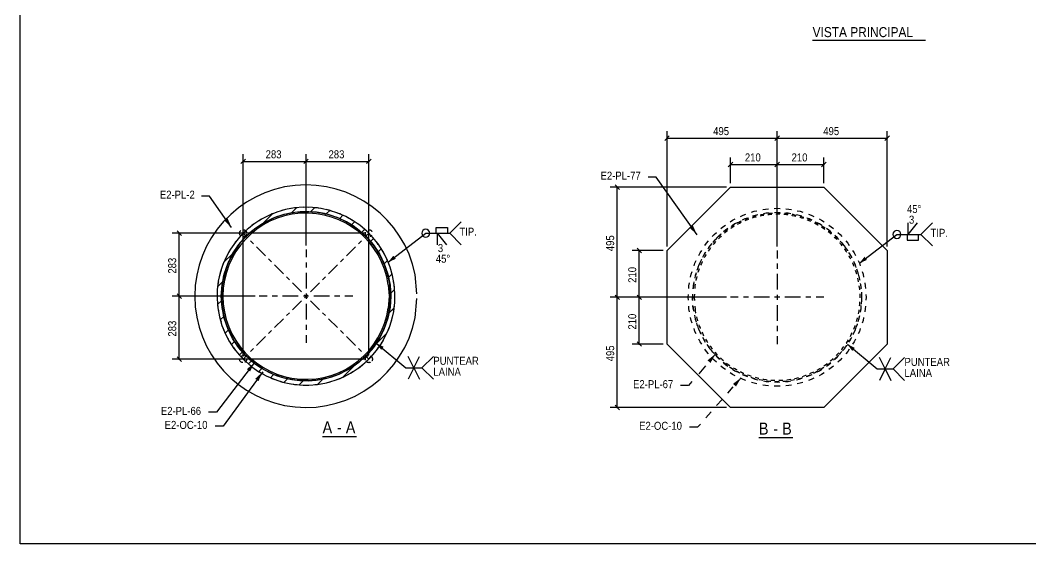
# Model space of a CAD drawing. Header units: millimetres. Extents: x 67 to 383, y 106 to 148.
# Drawn here: x 150.23 to 190.84, y 106.12 to 127.14 of the extents above; entities that cross this region are included whole.
import ezdxf

# ---------------------------------------------------------------- set-up
doc = ezdxf.new("R2010")
doc.units = ezdxf.units.MM
doc.linetypes.add('XKITLINE00', pattern=[0])
doc.styles.add('ARIAL', font='ARIAL.TTF')

msp = doc.modelspace()

# ---------------------------------------------------------------- linework, layer by layer
at = {"color": 5, "linetype": 'XKITLINE00'}
for p, q in [((150.227, 106.116), (150.227, 147.943)), ((182.074, 126.345), (186.605, 126.345)), ((216.994, 106.116), (150.227, 106.116))]:
    msp.add_line(p, q, dxfattribs=at)
at = {"linetype": 'XKITLINE00'}
for p, q in [((176.223, 118.053), (176.223, 122.691)), ((180.647, 118.053), (180.647, 122.691)), ((180.647, 118.053), (180.647, 122.691)), ((185.072, 118.053), (185.072, 122.691)), ((176.314, 122.497), (176.132, 122.315)), ((176.223, 122.406), (180.647, 122.406)), ((180.739, 122.497), (180.556, 122.315)), ((180.739, 122.497), (180.556, 122.315)), ((180.647, 122.406), (185.072, 122.406)), ((185.163, 122.497), (184.981, 122.315)), ((159.276, 121.566), (159.094, 121.384)), ((159.185, 113.693), (159.185, 121.76)), ((159.185, 121.475), (161.713, 121.475)), ((161.804, 121.566), (161.622, 121.384)), ((161.804, 121.566), (161.622, 121.384)), ((161.713, 118.098), (161.713, 121.76)), ((161.713, 118.098), (161.713, 121.76)), ((161.713, 121.475), (164.241, 121.475)), ((164.332, 121.566), (164.15, 121.384)), ((164.241, 113.693), (164.241, 121.76)), ((178.861, 121.44), (178.679, 121.258)), ((178.77, 120.6), (178.77, 121.634)), ((180.739, 121.44), (180.556, 121.258)), ((180.739, 121.44), (180.556, 121.258)), ((180.647, 118.053), (180.647, 121.634)), ((180.647, 118.053), (180.647, 121.634)), ((182.615, 121.44), (182.433, 121.258)), ((182.524, 120.6), (182.524, 121.634)), ((178.77, 121.349), (180.647, 121.349)), ((180.647, 121.349), (182.524, 121.349)), ((175.782, 120.845), (175.461, 120.845)), ((177.428, 118.526), (175.782, 120.845)), ((178.61, 120.439), (173.937, 120.439)), ((174.132, 120.53), (174.314, 120.348)), ((174.223, 116.015), (174.223, 120.439)), ((157.834, 120.081), (157.512, 120.081)), ((158.724, 118.819), (157.834, 120.081)), ((160.788, 119.514), (160.677, 119.476)), ((160.903, 119.536), (160.788, 119.514)), ((161.247, 119.605), (161.132, 119.582)), ((161.16, 119.414), (161.269, 119.436)), ((161.363, 119.612), (161.247, 119.605)), ((161.269, 119.436), (161.38, 119.443)), ((161.713, 119.635), (161.597, 119.628)), ((161.602, 119.458), (161.713, 119.465)), ((161.83, 119.628), (161.713, 119.635)), ((161.713, 119.465), (161.824, 119.458)), ((162.046, 119.443), (162.158, 119.436)), ((162.18, 119.605), (162.063, 119.612)), ((162.158, 119.436), (162.267, 119.414)), ((162.294, 119.582), (162.18, 119.605)), ((162.638, 119.514), (162.524, 119.536)), ((162.749, 119.476), (162.638, 119.514)), ((179.611, 119.431), (179.722, 119.469)), ((179.722, 119.469), (179.837, 119.491)), ((180.066, 119.537), (180.181, 119.56)), ((180.181, 119.56), (180.297, 119.567)), ((180.531, 119.583), (180.647, 119.59)), ((180.647, 119.42), (180.536, 119.413)), ((180.617, 119.406), (180.64, 119.406)), ((180.64, 119.406), (180.72, 119.405)), ((180.647, 119.59), (180.764, 119.583)), ((180.759, 119.413), (180.647, 119.42)), ((180.997, 119.567), (181.114, 119.56)), ((181.114, 119.56), (181.229, 119.537)), ((181.458, 119.491), (181.573, 119.469)), ((181.573, 119.469), (181.684, 119.431)), ((159.926, 119.156), (159.828, 119.091)), ((159.918, 118.947), (160.011, 119.009)), ((160.03, 119.208), (159.926, 119.156)), ((160.011, 119.009), (160.111, 119.058)), ((160.345, 119.363), (160.24, 119.312)), ((160.31, 119.157), (160.41, 119.206)), ((160.456, 119.401), (160.345, 119.363)), ((160.41, 119.206), (160.516, 119.242)), ((160.726, 119.313), (160.832, 119.349)), ((160.832, 119.349), (160.941, 119.371)), ((162.485, 119.371), (162.594, 119.349)), ((162.594, 119.349), (162.7, 119.313)), ((162.911, 119.242), (163.016, 119.206)), ((163.081, 119.363), (162.971, 119.401)), ((163.016, 119.206), (163.116, 119.157)), ((163.186, 119.312), (163.081, 119.363)), ((163.316, 119.058), (163.416, 119.009)), ((163.501, 119.156), (163.396, 119.208)), ((163.416, 119.009), (163.508, 118.947)), ((163.598, 119.091), (163.501, 119.156)), ((178.763, 119.046), (178.86, 119.111)), ((178.86, 119.111), (178.965, 119.163)), ((179.045, 119.013), (178.945, 118.964)), ((179.072, 119.018), (179.109, 119.037)), ((179.109, 119.037), (179.18, 119.072)), ((179.201, 119.02), (179.135, 118.986)), ((179.174, 119.267), (179.279, 119.318)), ((179.18, 119.072), (179.216, 119.089)), ((179.344, 119.161), (179.245, 119.112)), ((179.279, 119.318), (179.39, 119.356)), ((179.45, 119.197), (179.344, 119.161)), ((179.419, 119.115), (179.348, 119.086)), ((179.363, 119.153), (179.399, 119.168)), ((179.399, 119.168), (179.473, 119.196)), ((179.492, 119.143), (179.419, 119.115)), ((179.473, 119.196), (179.514, 119.211)), ((179.498, 119.145), (179.492, 119.143)), ((179.715, 119.216), (179.65, 119.197)), ((179.766, 119.304), (179.661, 119.268)), ((179.666, 119.261), (179.699, 119.271)), ((179.699, 119.271), (179.776, 119.292)), ((179.79, 119.237), (179.715, 119.216)), ((179.875, 119.326), (179.766, 119.304)), ((179.776, 119.292), (179.821, 119.304)), ((179.804, 119.241), (179.79, 119.237)), ((180.019, 119.29), (179.961, 119.278)), ((179.978, 119.339), (180.008, 119.345)), ((180.008, 119.345), (180.087, 119.36)), ((180.096, 119.304), (180.019, 119.29)), ((180.087, 119.36), (180.137, 119.367)), ((180.203, 119.391), (180.094, 119.369)), ((180.119, 119.307), (180.096, 119.304)), ((180.314, 119.398), (180.203, 119.391)), ((180.328, 119.334), (180.279, 119.329)), ((180.296, 119.388), (180.323, 119.391)), ((180.323, 119.391), (180.402, 119.397)), ((180.406, 119.341), (180.328, 119.334)), ((180.402, 119.397), (180.457, 119.401)), ((180.439, 119.343), (180.406, 119.341)), ((180.641, 119.349), (180.6, 119.349)), ((180.719, 119.349), (180.641, 119.349)), ((180.76, 119.347), (180.719, 119.349)), ((180.72, 119.405), (180.778, 119.404)), ((180.953, 119.335), (180.921, 119.338)), ((180.939, 119.394), (180.958, 119.392)), ((181.031, 119.327), (180.953, 119.335)), ((180.958, 119.392), (181.037, 119.384)), ((181.092, 119.391), (180.981, 119.398)), ((181.081, 119.321), (181.031, 119.327)), ((181.037, 119.384), (181.099, 119.376)), ((181.201, 119.369), (181.092, 119.391)), ((181.262, 119.292), (181.24, 119.296)), ((181.258, 119.351), (181.273, 119.348)), ((181.339, 119.277), (181.262, 119.292)), ((181.273, 119.348), (181.351, 119.333)), ((181.398, 119.264), (181.339, 119.277)), ((181.351, 119.333), (181.415, 119.318)), ((181.529, 119.304), (181.42, 119.326)), ((181.634, 119.268), (181.529, 119.304)), ((181.567, 119.22), (181.553, 119.224)), ((181.641, 119.198), (181.567, 119.22)), ((181.571, 119.278), (181.582, 119.275)), ((181.582, 119.275), (181.658, 119.252)), ((181.707, 119.177), (181.641, 119.198)), ((181.658, 119.252), (181.725, 119.231)), ((181.951, 119.161), (181.845, 119.197)), ((181.863, 119.12), (181.858, 119.122)), ((181.935, 119.091), (181.863, 119.12)), ((181.876, 119.176), (181.883, 119.173)), ((181.883, 119.173), (181.957, 119.143)), ((181.905, 119.356), (182.016, 119.318)), ((182.007, 119.06), (181.935, 119.091)), ((182.05, 119.112), (181.951, 119.161)), ((181.957, 119.143), (182.024, 119.114)), ((182.016, 119.318), (182.121, 119.267)), ((182.17, 119.045), (182.174, 119.043)), ((182.174, 119.043), (182.244, 119.007)), ((182.244, 119.007), (182.312, 118.97)), ((182.35, 118.964), (182.25, 119.013)), ((182.33, 119.163), (182.435, 119.111)), ((182.435, 119.111), (182.532, 119.046)), ((156.53, 118.679), (156.712, 118.497)), ((159.043, 118.588), (159.044, 118.602)), ((159.043, 118.588), (159.044, 118.602)), ((159.044, 118.602), (159.046, 118.616)), ((159.044, 118.602), (159.046, 118.616)), ((159.046, 118.616), (159.049, 118.629)), ((159.046, 118.616), (159.049, 118.629)), ((159.049, 118.629), (159.054, 118.643)), ((159.049, 118.629), (159.054, 118.643)), ((159.054, 118.643), (159.06, 118.655)), ((159.054, 118.643), (159.06, 118.655)), ((159.06, 118.655), (159.067, 118.667)), ((159.06, 118.655), (159.062, 118.659)), ((159.067, 118.667), (159.075, 118.678)), ((159.075, 118.678), (159.085, 118.689)), ((159.085, 118.689), (159.094, 118.697)), ((159.085, 118.689), (159.085, 118.689)), ((159.273, 118.665), (159.185, 118.588)), ((159.197, 118.73), (159.199, 118.729)), ((159.199, 118.729), (159.213, 118.727)), ((159.213, 118.727), (159.226, 118.724)), ((159.226, 118.724), (159.239, 118.719)), ((159.239, 118.719), (159.252, 118.713)), ((159.244, 118.717), (159.252, 118.713)), ((159.252, 118.713), (159.264, 118.706)), ((159.252, 118.713), (159.264, 118.706)), ((159.264, 118.706), (159.275, 118.698)), ((159.264, 118.706), (159.275, 118.698)), ((159.275, 118.698), (159.285, 118.689)), ((159.275, 118.698), (159.285, 118.689)), ((159.285, 118.689), (159.285, 118.689)), ((159.285, 118.689), (159.295, 118.678)), ((159.295, 118.678), (159.303, 118.667)), ((159.303, 118.667), (159.31, 118.655)), ((159.31, 118.655), (159.316, 118.643)), ((159.316, 118.643), (159.321, 118.629)), ((159.321, 118.629), (159.324, 118.616)), ((159.324, 118.616), (159.326, 118.602)), ((159.326, 118.602), (159.327, 118.589)), ((159.537, 118.897), (159.449, 118.819)), ((159.634, 118.962), (159.537, 118.897)), ((159.557, 118.688), (159.64, 118.761)), ((159.64, 118.761), (159.733, 118.823)), ((163.693, 118.823), (163.786, 118.761)), ((163.786, 118.761), (163.87, 118.688)), ((163.89, 118.897), (163.792, 118.962)), ((163.978, 118.819), (163.89, 118.897)), ((164.099, 118.588), (164.1, 118.602)), ((164.1, 118.602), (164.102, 118.616)), ((164.102, 118.616), (164.105, 118.629)), ((164.105, 118.629), (164.108, 118.636)), ((164.241, 118.588), (164.153, 118.665)), ((164.228, 118.73), (164.241, 118.73)), ((164.241, 118.73), (164.255, 118.729)), ((164.255, 118.729), (164.269, 118.727)), ((164.269, 118.727), (164.282, 118.724)), ((164.282, 118.724), (164.296, 118.719)), ((164.296, 118.719), (164.308, 118.713)), ((164.308, 118.713), (164.32, 118.706)), ((164.32, 118.706), (164.331, 118.698)), ((164.331, 118.698), (164.342, 118.689)), ((164.342, 118.689), (164.351, 118.678)), ((164.351, 118.678), (164.359, 118.667)), ((164.359, 118.667), (164.364, 118.66)), ((178.119, 118.543), (178.207, 118.62)), ((178.383, 118.774), (178.471, 118.852)), ((178.471, 118.852), (178.568, 118.917)), ((178.575, 118.716), (178.491, 118.643)), ((178.546, 118.604), (178.526, 118.587)), ((178.534, 118.667), (178.572, 118.697)), ((178.607, 118.652), (178.546, 118.604)), ((178.572, 118.697), (178.636, 118.745)), ((178.667, 118.778), (178.575, 118.716)), ((178.652, 118.686), (178.607, 118.652)), ((178.636, 118.745), (178.662, 118.764)), ((178.797, 118.789), (178.783, 118.779)), ((178.794, 118.855), (178.833, 118.88)), ((178.863, 118.832), (178.797, 118.789)), ((178.833, 118.88), (178.9, 118.921)), ((178.945, 118.964), (178.852, 118.902)), ((178.919, 118.866), (178.863, 118.832)), ((178.9, 118.921), (178.931, 118.94)), ((179.065, 118.95), (179.058, 118.946)), ((179.135, 118.986), (179.065, 118.95)), ((182.217, 118.957), (182.152, 118.991)), ((182.286, 118.919), (182.217, 118.957)), ((182.294, 118.915), (182.286, 118.919)), ((182.443, 118.902), (182.35, 118.964)), ((182.486, 118.797), (182.432, 118.832)), ((182.45, 118.887), (182.45, 118.887)), ((182.45, 118.887), (182.517, 118.844)), ((182.551, 118.753), (182.486, 118.797)), ((182.517, 118.844), (182.583, 118.8)), ((182.566, 118.742), (182.551, 118.753)), ((182.583, 118.8), (182.584, 118.799)), ((182.72, 118.716), (182.628, 118.778)), ((182.738, 118.612), (182.695, 118.647)), ((182.714, 118.704), (182.774, 118.657)), ((182.804, 118.643), (182.72, 118.716)), ((182.727, 118.917), (182.824, 118.852)), ((182.799, 118.563), (182.738, 118.612)), ((182.774, 118.657), (182.835, 118.606)), ((182.824, 118.852), (182.912, 118.774)), ((182.835, 118.606), (182.839, 118.603)), ((183.088, 118.62), (183.176, 118.543)), ((164.08, 118.588), (156.335, 118.588)), ((156.621, 116.06), (156.621, 118.588)), ((158.877, 118.237), (158.812, 118.139)), ((158.954, 118.325), (158.877, 118.237)), ((159.012, 118.133), (159.085, 118.217)), ((159.044, 118.574), (159.043, 118.588)), ((159.044, 118.574), (159.043, 118.588)), ((159.046, 118.561), (159.044, 118.574)), ((159.046, 118.561), (159.044, 118.574)), ((159.049, 118.547), (159.046, 118.561)), ((159.048, 118.551), (159.046, 118.561)), ((159.054, 118.534), (159.049, 118.547)), ((159.06, 118.521), (159.054, 118.534)), ((159.067, 118.509), (159.06, 118.521)), ((159.069, 118.507), (159.067, 118.509)), ((159.185, 118.588), (159.108, 118.5)), ((159.171, 118.447), (159.161, 118.449)), ((159.185, 118.446), (159.171, 118.447)), ((159.185, 118.588), (159.366, 118.408)), ((159.199, 118.447), (159.185, 118.446)), ((159.213, 118.449), (159.199, 118.447)), ((159.213, 118.449), (159.21, 118.449)), ((159.226, 118.452), (159.213, 118.449)), ((159.226, 118.452), (159.213, 118.449)), ((159.239, 118.457), (159.226, 118.452)), ((159.239, 118.457), (159.226, 118.452)), ((159.232, 118.384), (159.306, 118.468)), ((159.252, 118.463), (159.239, 118.457)), ((159.252, 118.463), (159.239, 118.457)), ((159.264, 118.47), (159.252, 118.463)), ((159.264, 118.47), (159.252, 118.463)), ((159.275, 118.479), (159.264, 118.47)), ((159.275, 118.479), (159.264, 118.47)), ((159.285, 118.488), (159.275, 118.479)), ((159.285, 118.488), (159.275, 118.479)), ((159.295, 118.498), (159.285, 118.488)), ((159.303, 118.509), (159.295, 118.498)), ((159.31, 118.521), (159.303, 118.509)), ((159.306, 118.468), (159.389, 118.541)), ((159.316, 118.534), (159.31, 118.521)), ((159.321, 118.547), (159.316, 118.534)), ((159.322, 118.552), (159.321, 118.547)), ((159.486, 118.287), (159.606, 118.167)), ((163.94, 118.287), (163.82, 118.167)), ((164.037, 118.541), (164.121, 118.468)), ((164.241, 118.588), (164.061, 118.408)), ((164.1, 118.574), (164.099, 118.588)), ((164.102, 118.561), (164.1, 118.574)), ((164.105, 118.547), (164.102, 118.561)), ((164.11, 118.534), (164.105, 118.547)), ((164.116, 118.521), (164.11, 118.534)), ((164.123, 118.509), (164.116, 118.521)), ((164.121, 118.468), (164.194, 118.384)), ((164.132, 118.498), (164.123, 118.509)), ((164.141, 118.488), (164.132, 118.498)), ((164.141, 118.488), (164.141, 118.488)), ((164.318, 118.5), (164.241, 118.588)), ((164.296, 118.457), (164.29, 118.455)), ((164.308, 118.463), (164.296, 118.457)), ((164.32, 118.47), (164.308, 118.463)), ((164.331, 118.479), (164.32, 118.47)), ((164.342, 118.488), (164.331, 118.479)), ((164.341, 118.217), (164.414, 118.133)), ((164.351, 118.498), (164.342, 118.488)), ((164.342, 118.488), (164.342, 118.488)), ((164.358, 118.507), (164.351, 118.498)), ((164.55, 118.237), (164.472, 118.325)), ((164.615, 118.139), (164.55, 118.237)), ((177.746, 118.094), (177.811, 118.192)), ((177.811, 118.192), (177.888, 118.28)), ((178.042, 118.455), (178.119, 118.543)), ((178.071, 118.22), (178.109, 118.263)), ((178.151, 118.226), (178.1, 118.166)), ((178.109, 118.263), (178.162, 118.322)), ((178.177, 118.254), (178.151, 118.226)), ((178.162, 118.322), (178.179, 118.34)), ((178.24, 118.423), (178.166, 118.339)), ((178.324, 118.496), (178.24, 118.423)), ((178.313, 118.396), (178.288, 118.37)), ((178.292, 118.454), (178.33, 118.491)), ((178.369, 118.45), (178.313, 118.396)), ((178.33, 118.491), (178.389, 118.545)), ((178.404, 118.482), (178.369, 118.45)), ((178.389, 118.545), (178.41, 118.563)), ((182.819, 118.545), (182.799, 118.563)), ((182.972, 118.405), (182.939, 118.437)), ((182.96, 118.496), (183.012, 118.446)), ((183.055, 118.423), (182.971, 118.496)), ((183.028, 118.35), (182.972, 118.405)), ((183.012, 118.446), (183.068, 118.39)), ((183.053, 118.324), (183.028, 118.35)), ((183.129, 118.339), (183.055, 118.423)), ((183.068, 118.39), (183.075, 118.383)), ((183.186, 118.177), (183.162, 118.205)), ((183.176, 118.543), (183.253, 118.455)), ((183.184, 118.266), (183.229, 118.214)), ((183.229, 118.214), (183.28, 118.153)), ((183.407, 118.28), (183.484, 118.192)), ((183.484, 118.192), (183.549, 118.094)), ((158.617, 117.848), (158.565, 117.743)), ((158.682, 117.945), (158.617, 117.848)), ((158.764, 117.763), (158.826, 117.855)), ((158.95, 118.04), (159.012, 118.133)), ((159.727, 118.047), (160.088, 117.685)), ((161.713, 117.937), (161.713, 117.624)), ((163.7, 118.047), (163.338, 117.685)), ((164.414, 118.133), (164.476, 118.04)), ((164.6, 117.855), (164.662, 117.763)), ((164.809, 117.848), (164.744, 117.945)), ((164.861, 117.743), (164.809, 117.848)), ((176.062, 117.892), (174.824, 117.892)), ((175.018, 117.983), (175.2, 117.801)), ((175.109, 116.015), (175.109, 117.892)), ((177.5, 117.698), (177.551, 117.803)), ((177.551, 117.803), (177.616, 117.9)), ((177.761, 117.81), (177.699, 117.718)), ((177.734, 117.75), (177.775, 117.818)), ((177.775, 117.818), (177.785, 117.832)), ((177.874, 117.966), (177.909, 118.016)), ((177.91, 117.918), (177.88, 117.874)), ((177.946, 118.088), (177.884, 117.995)), ((177.909, 118.016), (177.957, 118.079)), ((177.955, 117.982), (177.91, 117.918)), ((178.02, 118.172), (177.946, 118.088)), ((177.973, 118.005), (177.955, 117.982)), ((177.957, 118.079), (177.97, 118.096)), ((178.1, 118.166), (178.072, 118.132)), ((180.647, 117.892), (180.647, 117.579)), ((183.236, 118.117), (183.186, 118.177)), ((183.264, 118.081), (183.236, 118.117)), ((183.349, 118.088), (183.275, 118.172)), ((183.28, 118.153), (183.288, 118.143)), ((183.411, 117.995), (183.349, 118.088)), ((183.377, 117.93), (183.361, 117.953)), ((183.421, 117.865), (183.377, 117.93)), ((183.386, 118.015), (183.424, 117.962)), ((183.451, 117.82), (183.421, 117.865)), ((183.424, 117.962), (183.469, 117.897)), ((183.469, 117.897), (183.478, 117.883)), ((183.596, 117.718), (183.534, 117.81)), ((183.679, 117.9), (183.744, 117.803)), ((183.744, 117.803), (183.795, 117.698)), ((158.41, 117.428), (158.373, 117.318)), ((158.462, 117.533), (158.41, 117.428)), ((158.567, 117.363), (158.617, 117.463)), ((158.715, 117.663), (158.764, 117.763)), ((160.208, 117.565), (160.329, 117.445)), ((161.713, 117.416), (161.713, 117.207)), ((163.218, 117.565), (163.098, 117.445)), ((164.662, 117.763), (164.711, 117.663)), ((164.81, 117.463), (164.859, 117.363)), ((165.016, 117.428), (164.965, 117.533)), ((165.054, 117.318), (165.016, 117.428)), ((177.307, 117.273), (177.344, 117.383)), ((177.344, 117.383), (177.396, 117.488)), ((177.551, 117.418), (177.502, 117.318)), ((177.556, 117.408), (177.584, 117.47)), ((177.584, 117.47), (177.619, 117.541)), ((177.636, 117.446), (177.603, 117.375)), ((177.619, 117.541), (177.625, 117.553)), ((177.64, 117.455), (177.636, 117.446)), ((177.699, 117.718), (177.649, 117.618)), ((177.702, 117.695), (177.734, 117.75)), ((177.744, 117.654), (177.713, 117.599)), ((177.783, 117.721), (177.744, 117.654)), ((177.793, 117.738), (177.783, 117.721)), ((183.545, 117.666), (183.535, 117.682)), ((183.582, 117.597), (183.545, 117.666)), ((183.563, 117.747), (183.594, 117.694)), ((183.612, 117.541), (183.582, 117.597)), ((183.594, 117.694), (183.632, 117.624)), ((183.645, 117.618), (183.596, 117.718)), ((183.632, 117.624), (183.642, 117.606)), ((183.686, 117.387), (183.682, 117.396)), ((183.718, 117.316), (183.686, 117.387)), ((183.714, 117.463), (183.738, 117.411)), ((183.738, 117.411), (183.77, 117.338)), ((183.793, 117.318), (183.744, 117.418)), ((183.899, 117.488), (183.951, 117.383)), ((183.951, 117.383), (183.988, 117.273)), ((158.26, 116.986), (158.237, 116.871)), ((158.297, 117.096), (158.26, 116.986)), ((158.424, 116.941), (158.46, 117.047)), ((158.532, 117.258), (158.567, 117.363)), ((160.449, 117.324), (160.81, 116.963)), ((161.713, 116.999), (161.713, 116.373)), ((162.977, 117.324), (162.616, 116.963)), ((164.859, 117.363), (164.895, 117.258)), ((164.966, 117.047), (165.002, 116.941)), ((165.167, 116.986), (165.129, 117.096)), ((165.189, 116.871), (165.167, 116.986)), ((177.194, 116.941), (177.232, 117.051)), ((177.394, 117.002), (177.359, 116.896)), ((177.438, 117.109), (177.462, 117.177)), ((177.462, 117.177), (177.49, 117.251)), ((177.465, 117.009), (177.464, 117.007)), ((177.489, 117.084), (177.465, 117.009)), ((177.502, 117.318), (177.466, 117.213)), ((177.515, 117.157), (177.489, 117.084)), ((177.49, 117.251), (177.493, 117.26)), ((177.516, 117.159), (177.515, 117.157)), ((177.603, 117.375), (177.574, 117.309)), ((180.647, 117.371), (180.647, 117.162)), ((183.745, 117.248), (183.718, 117.316)), ((183.77, 117.338), (183.779, 117.315)), ((183.829, 117.213), (183.793, 117.318)), ((183.802, 117.097), (183.801, 117.098)), ((183.826, 117.022), (183.802, 117.097)), ((183.849, 116.948), (183.826, 117.022)), ((183.837, 117.165), (183.855, 117.115)), ((183.855, 117.115), (183.88, 117.04)), ((183.88, 117.04), (183.888, 117.013)), ((183.936, 116.896), (183.901, 117.002)), ((184.063, 117.051), (184.101, 116.941)), ((158.191, 116.642), (158.169, 116.527)), ((158.337, 116.505), (158.359, 116.614)), ((158.403, 116.832), (158.424, 116.941)), ((160.931, 116.843), (161.051, 116.722)), ((161.171, 116.602), (161.533, 116.241)), ((162.255, 116.602), (161.894, 116.241)), ((162.496, 116.843), (162.375, 116.722)), ((165.002, 116.941), (165.024, 116.832)), ((165.067, 116.614), (165.089, 116.505)), ((165.258, 116.527), (165.235, 116.642)), ((177.103, 116.482), (177.126, 116.597)), ((177.171, 116.826), (177.194, 116.941)), ((177.293, 116.569), (177.272, 116.46)), ((177.301, 116.562), (177.315, 116.641)), ((177.315, 116.641), (177.315, 116.642)), ((177.359, 116.896), (177.337, 116.787)), ((177.348, 116.8), (177.367, 116.873)), ((177.367, 116.873), (177.388, 116.95)), ((177.386, 116.707), (177.383, 116.695)), ((177.403, 116.783), (177.386, 116.707)), ((177.388, 116.95), (177.389, 116.955)), ((177.42, 116.852), (177.403, 116.783)), ((180.647, 116.954), (180.647, 116.328)), ((183.85, 116.944), (183.849, 116.948)), ((183.906, 116.72), (183.891, 116.789)), ((183.922, 116.644), (183.906, 116.72)), ((183.924, 116.631), (183.922, 116.644)), ((183.932, 116.858), (183.944, 116.81)), ((183.958, 116.787), (183.936, 116.896)), ((183.944, 116.81), (183.962, 116.732)), ((183.962, 116.732), (183.968, 116.701)), ((184.023, 116.46), (184.002, 116.569)), ((184.101, 116.941), (184.124, 116.826)), ((184.169, 116.597), (184.192, 116.482)), ((158.146, 116.177), (158.138, 116.06)), ((158.169, 116.527), (158.161, 116.41)), ((158.308, 116.06), (158.316, 116.171)), ((158.33, 116.394), (158.337, 116.505)), ((161.713, 116.164), (161.713, 115.956)), ((165.096, 116.394), (165.089, 116.505)), ((165.118, 116.06), (165.111, 116.171)), ((165.265, 116.41), (165.258, 116.527)), ((165.288, 116.06), (165.281, 116.177)), ((177.095, 116.365), (177.103, 116.482)), ((177.272, 116.46), (177.264, 116.349)), ((177.281, 116.37), (177.289, 116.484)), ((177.289, 116.484), (177.301, 116.562)), ((177.345, 116.476), (177.337, 116.364)), ((177.354, 116.537), (177.345, 116.476)), ((177.345, 116.476), (177.345, 116.476)), ((183.958, 116.412), (183.95, 116.472)), ((183.966, 116.334), (183.958, 116.412)), ((183.968, 116.313), (183.966, 116.334)), ((183.997, 116.543), (184.004, 116.498)), ((184.004, 116.498), (184.014, 116.419)), ((184.014, 116.419), (184.018, 116.384)), ((184.031, 116.349), (184.023, 116.46)), ((184.032, 116.223), (184.034, 116.181)), ((184.034, 116.181), (184.037, 116.102)), ((184.192, 116.482), (184.2, 116.365)), ((159.675, 116.06), (156.335, 116.06)), ((159.675, 116.06), (156.335, 116.06)), ((156.53, 116.151), (156.712, 115.969)), ((156.53, 116.151), (156.712, 115.969)), ((156.621, 113.532), (156.621, 116.06)), ((158.138, 116.06), (158.146, 115.944)), ((158.316, 115.949), (158.308, 116.06)), ((160.149, 116.06), (159.836, 116.06)), ((160.566, 116.06), (160.358, 116.06)), ((161.4, 116.06), (160.775, 116.06)), ((161.533, 115.88), (161.171, 115.518)), ((161.817, 116.06), (161.609, 116.06)), ((161.773, 116.12), (161.653, 116)), ((161.653, 116.12), (161.773, 116)), ((161.894, 115.88), (162.255, 115.518)), ((162.652, 116.06), (162.026, 116.06)), ((163.069, 116.06), (162.86, 116.06)), ((163.59, 116.06), (163.277, 116.06)), ((165.118, 116.06), (165.111, 115.949)), ((165.281, 115.944), (165.288, 116.06)), ((178.61, 116.015), (173.937, 116.015)), ((178.61, 116.015), (173.937, 116.015)), ((174.132, 116.106), (174.314, 115.924)), ((174.132, 116.106), (174.314, 115.924)), ((174.223, 111.591), (174.223, 116.015)), ((178.61, 116.015), (174.824, 116.015)), ((178.61, 116.015), (174.824, 116.015)), ((175.018, 116.106), (175.2, 115.924)), ((175.018, 116.106), (175.2, 115.924)), ((175.109, 114.138), (175.109, 116.015)), ((177.072, 116.015), (177.08, 116.132)), ((177.08, 115.899), (177.072, 116.015)), ((177.25, 116.126), (177.243, 116.015)), ((177.25, 115.904), (177.243, 116.015)), ((177.257, 116.029), (177.265, 116.142)), ((177.257, 116.029), (177.314, 116.029)), ((177.314, 116.002), (177.257, 116.002)), ((177.266, 115.884), (177.257, 116.002)), ((177.322, 116.14), (177.314, 116.029)), ((177.314, 116.002), (177.322, 115.887)), ((179.083, 116.015), (178.771, 116.015)), ((179.5, 116.015), (179.292, 116.015)), ((180.335, 116.015), (179.709, 116.015)), ((180.752, 116.015), (180.543, 116.015)), ((180.647, 116.119), (180.647, 115.911)), ((181.586, 116.015), (180.96, 116.015)), ((182.003, 116.015), (181.795, 116.015)), ((182.524, 116.015), (182.212, 116.015)), ((183.968, 115.71), (183.974, 115.788)), ((183.974, 115.788), (183.976, 115.831)), ((183.981, 116.1), (183.979, 116.152)), ((183.982, 116.022), (183.981, 116.1)), ((183.982, 115.991), (183.982, 116.022)), ((184.031, 115.784), (184.027, 115.741)), ((184.035, 115.863), (184.031, 115.784)), ((184.036, 115.902), (184.035, 115.863)), ((184.037, 116.102), (184.038, 116.063)), ((184.052, 116.015), (184.045, 116.126)), ((184.045, 115.904), (184.052, 116.015)), ((184.215, 116.132), (184.223, 116.015)), ((184.223, 116.015), (184.215, 115.899)), ((158.161, 115.71), (158.169, 115.594)), ((158.169, 115.594), (158.191, 115.479)), ((158.337, 115.616), (158.33, 115.727)), ((158.359, 115.507), (158.337, 115.616)), ((161.051, 115.398), (160.931, 115.278)), ((161.713, 115.747), (161.713, 115.122)), ((162.375, 115.398), (162.496, 115.278)), ((165.089, 115.616), (165.067, 115.507)), ((165.096, 115.727), (165.089, 115.616)), ((165.235, 115.479), (165.258, 115.594)), ((165.258, 115.594), (165.265, 115.71)), ((177.103, 115.549), (177.095, 115.665)), ((177.126, 115.434), (177.103, 115.549)), ((177.272, 115.571), (177.264, 115.682)), ((177.272, 115.571), (177.293, 115.462)), ((177.291, 115.533), (177.283, 115.65)), ((177.303, 115.454), (177.291, 115.533)), ((177.291, 115.533), (177.291, 115.533)), ((177.303, 115.453), (177.303, 115.454)), ((177.339, 115.656), (177.347, 115.541)), ((177.347, 115.541), (177.359, 115.463)), ((177.359, 115.463), (177.373, 115.386)), ((177.373, 115.386), (177.374, 115.382)), ((180.647, 115.702), (180.647, 115.077)), ((183.915, 115.352), (183.925, 115.4)), ((183.925, 115.4), (183.938, 115.477)), ((183.938, 115.477), (183.943, 115.511)), ((183.964, 115.67), (183.968, 115.71)), ((183.994, 115.468), (183.986, 115.422)), ((184.006, 115.547), (183.994, 115.468)), ((184.002, 115.462), (184.023, 115.571)), ((184.01, 115.581), (184.006, 115.547)), ((184.023, 115.571), (184.031, 115.682)), ((184.192, 115.549), (184.169, 115.434)), ((184.2, 115.665), (184.192, 115.549)), ((158.237, 115.25), (158.26, 115.135)), ((158.26, 115.135), (158.297, 115.024)), ((158.424, 115.179), (158.403, 115.288)), ((158.46, 115.073), (158.424, 115.179)), ((160.81, 115.157), (160.449, 114.796)), ((162.616, 115.157), (162.977, 114.796)), ((165.002, 115.179), (164.966, 115.073)), ((165.024, 115.288), (165.002, 115.179)), ((165.129, 115.024), (165.167, 115.135)), ((165.167, 115.135), (165.189, 115.25)), ((177.194, 115.09), (177.171, 115.205)), ((177.232, 114.979), (177.194, 115.09)), ((177.351, 115.22), (177.334, 115.295)), ((177.337, 115.243), (177.359, 115.134)), ((177.37, 115.143), (177.351, 115.22)), ((177.359, 115.134), (177.394, 115.028)), ((177.372, 115.139), (177.37, 115.143)), ((177.408, 115.225), (177.425, 115.158)), ((177.44, 114.915), (177.417, 114.984)), ((177.425, 115.158), (177.446, 115.083)), ((177.446, 115.083), (177.45, 115.07)), ((183.836, 115.04), (183.853, 115.096)), ((183.853, 115.096), (183.873, 115.172)), ((183.868, 114.955), (183.86, 114.929)), ((183.873, 115.172), (183.879, 115.195)), ((183.901, 115.028), (183.936, 115.134)), ((183.928, 115.157), (183.915, 115.109)), ((183.947, 115.234), (183.928, 115.157)), ((183.936, 115.134), (183.958, 115.243)), ((183.954, 115.265), (183.947, 115.234)), ((184.101, 115.09), (184.063, 114.979)), ((184.124, 115.205), (184.101, 115.09)), ((158.373, 114.803), (158.41, 114.692)), ((158.41, 114.692), (158.462, 114.587)), ((158.567, 114.757), (158.532, 114.863)), ((158.617, 114.657), (158.567, 114.757)), ((160.329, 114.676), (160.208, 114.555)), ((161.713, 114.913), (161.713, 114.705)), ((163.098, 114.676), (163.218, 114.555)), ((164.859, 114.757), (164.81, 114.657)), ((164.895, 114.863), (164.859, 114.757)), ((164.965, 114.587), (165.016, 114.692)), ((165.016, 114.692), (165.054, 114.803)), ((177.344, 114.647), (177.307, 114.758)), ((177.396, 114.542), (177.344, 114.647)), ((177.466, 114.84), (177.44, 114.915)), ((177.47, 114.832), (177.466, 114.84)), ((177.466, 114.818), (177.502, 114.712)), ((177.5, 114.916), (177.52, 114.86)), ((177.502, 114.712), (177.551, 114.612)), ((177.52, 114.86), (177.548, 114.787)), ((177.557, 114.62), (177.529, 114.683)), ((177.548, 114.787), (177.556, 114.766)), ((177.59, 114.548), (177.557, 114.62)), ((177.596, 114.536), (177.59, 114.548)), ((177.62, 114.618), (177.642, 114.572)), ((177.642, 114.572), (177.676, 114.502)), ((180.647, 114.868), (180.647, 114.66)), ((183.625, 114.515), (183.659, 114.585)), ((183.659, 114.585), (183.662, 114.591)), ((183.711, 114.561), (183.685, 114.508)), ((183.744, 114.633), (183.711, 114.561)), ((183.727, 114.738), (183.753, 114.8)), ((183.744, 114.612), (183.793, 114.712)), ((183.753, 114.654), (183.744, 114.633)), ((183.753, 114.8), (183.78, 114.873)), ((183.78, 114.873), (183.785, 114.888)), ((183.793, 114.712), (183.829, 114.818)), ((183.833, 114.854), (183.814, 114.803)), ((183.86, 114.929), (183.833, 114.854)), ((183.951, 114.647), (183.899, 114.542)), ((183.988, 114.758), (183.951, 114.647)), ((158.565, 114.377), (158.617, 114.273)), ((158.617, 114.273), (158.682, 114.175)), ((158.764, 114.358), (158.715, 114.458)), ((158.826, 114.265), (158.764, 114.358)), ((160.088, 114.435), (159.727, 114.074)), ((161.713, 114.496), (161.713, 114.183)), ((163.338, 114.435), (163.7, 114.074)), ((164.662, 114.358), (164.6, 114.265)), ((164.711, 114.458), (164.662, 114.358)), ((164.744, 114.175), (164.809, 114.273)), ((164.809, 114.273), (164.861, 114.377)), ((176.062, 114.138), (174.824, 114.138)), ((175.018, 114.229), (175.2, 114.047)), ((177.551, 114.228), (177.5, 114.332)), ((177.616, 114.13), (177.551, 114.228)), ((177.649, 114.413), (177.699, 114.313)), ((177.701, 114.336), (177.67, 114.393)), ((177.676, 114.502), (177.691, 114.474)), ((177.699, 114.313), (177.761, 114.22)), ((177.741, 114.268), (177.701, 114.336)), ((177.75, 114.254), (177.741, 114.268)), ((177.769, 114.333), (177.79, 114.297)), ((177.79, 114.297), (177.831, 114.231)), ((177.831, 114.231), (177.853, 114.196)), ((180.647, 114.451), (180.647, 114.138)), ((183.425, 114.171), (183.429, 114.177)), ((183.429, 114.177), (183.472, 114.242)), ((183.472, 114.242), (183.511, 114.307)), ((183.561, 114.28), (183.529, 114.227)), ((183.534, 114.22), (183.596, 114.313)), ((183.601, 114.349), (183.561, 114.28)), ((183.59, 114.447), (183.625, 114.515)), ((183.596, 114.313), (183.645, 114.413)), ((183.61, 114.366), (183.601, 114.349)), ((183.744, 114.228), (183.679, 114.13)), ((183.795, 114.332), (183.744, 114.228)), ((158.812, 113.981), (158.877, 113.884)), ((158.877, 113.884), (158.954, 113.796)), ((159.012, 113.987), (158.95, 114.08)), ((159.085, 113.904), (159.012, 113.987)), ((159.306, 113.653), (159.232, 113.736)), ((159.606, 113.953), (159.486, 113.833)), ((163.82, 113.953), (163.94, 113.833)), ((164.194, 113.736), (164.121, 113.653)), ((164.414, 113.987), (164.341, 113.904)), ((164.476, 114.08), (164.414, 113.987)), ((164.472, 113.796), (164.55, 113.884)), ((164.55, 113.884), (164.615, 113.981)), ((177.811, 113.839), (177.746, 113.936)), ((177.888, 113.751), (177.811, 113.839)), ((177.871, 114.068), (177.837, 114.119)), ((177.918, 114.003), (177.871, 114.068)), ((177.884, 114.035), (177.946, 113.942)), ((177.93, 113.987), (177.918, 114.003)), ((177.944, 114.064), (177.963, 114.037)), ((177.946, 113.942), (178.02, 113.859)), ((177.963, 114.037), (178.011, 113.975)), ((178.011, 113.975), (178.042, 113.935)), ((178.066, 113.816), (178.029, 113.861)), ((178.17, 113.738), (178.035, 113.58)), ((178.118, 113.757), (178.066, 113.816)), ((178.134, 113.739), (178.118, 113.757)), ((178.145, 113.812), (178.16, 113.794)), ((178.16, 113.794), (178.213, 113.737)), ((178.213, 113.737), (178.254, 113.694)), ((183.038, 113.69), (183.091, 113.747)), ((183.091, 113.747), (183.13, 113.789)), ((183.186, 113.767), (183.14, 113.716)), ((183.238, 113.827), (183.186, 113.767)), ((183.234, 113.912), (183.245, 113.924)), ((183.246, 113.837), (183.238, 113.827)), ((183.245, 113.924), (183.293, 113.986)), ((183.275, 113.859), (183.349, 113.942)), ((183.293, 113.986), (183.333, 114.039)), ((183.386, 114.015), (183.346, 113.962)), ((183.349, 113.942), (183.411, 114.035)), ((183.432, 114.08), (183.386, 114.015)), ((183.484, 113.839), (183.407, 113.751)), ((183.441, 114.093), (183.432, 114.08)), ((183.549, 113.936), (183.484, 113.839)), ((164.08, 113.532), (156.335, 113.532)), ((156.53, 113.623), (156.712, 113.441)), ((159.648, 113.4), (158.112, 111.397)), ((159.043, 113.532), (159.044, 113.546)), ((159.044, 113.518), (159.043, 113.532)), ((159.044, 113.546), (159.045, 113.557)), ((159.046, 113.504), (159.044, 113.518)), ((159.049, 113.491), (159.046, 113.504)), ((159.054, 113.478), (159.049, 113.491)), ((159.054, 113.478), (159.052, 113.483)), ((159.06, 113.465), (159.054, 113.478)), ((159.06, 113.465), (159.054, 113.478)), ((159.067, 113.453), (159.06, 113.465)), ((159.067, 113.453), (159.06, 113.465)), ((159.075, 113.442), (159.067, 113.453)), ((159.075, 113.442), (159.067, 113.453)), ((159.085, 113.432), (159.075, 113.442)), ((159.085, 113.432), (159.075, 113.442)), ((159.084, 113.632), (159.085, 113.632)), ((159.085, 113.632), (159.095, 113.642)), ((159.085, 113.632), (159.095, 113.642)), ((159.085, 113.632), (159.085, 113.632)), ((159.095, 113.422), (159.085, 113.432)), ((159.095, 113.422), (159.085, 113.432)), ((159.095, 113.642), (159.106, 113.65)), ((159.095, 113.642), (159.106, 113.65)), ((159.104, 113.416), (159.095, 113.422)), ((159.106, 113.414), (159.095, 113.422)), ((159.106, 113.65), (159.118, 113.657)), ((159.106, 113.65), (159.118, 113.657)), ((159.118, 113.407), (159.106, 113.414)), ((159.108, 113.62), (159.185, 113.532)), ((159.118, 113.657), (159.131, 113.663)), ((159.118, 113.657), (159.131, 113.663)), ((159.131, 113.401), (159.118, 113.407)), ((159.131, 113.663), (159.144, 113.668)), ((159.131, 113.663), (159.144, 113.668)), ((159.144, 113.396), (159.131, 113.401)), ((159.144, 113.668), (159.157, 113.671)), ((159.144, 113.668), (159.157, 113.671)), ((159.157, 113.393), (159.144, 113.396)), ((159.157, 113.671), (159.171, 113.673)), ((159.157, 113.671), (159.171, 113.673)), ((159.171, 113.391), (159.157, 113.393)), ((159.171, 113.673), (159.185, 113.674)), ((159.171, 113.673), (159.185, 113.674)), ((159.173, 113.391), (159.171, 113.391)), ((159.366, 113.713), (159.185, 113.532)), ((159.185, 113.674), (159.199, 113.673)), ((159.185, 113.674), (159.199, 113.673)), ((159.185, 113.532), (159.273, 113.455)), ((159.199, 113.673), (159.213, 113.671)), ((159.199, 113.673), (159.213, 113.671)), ((159.213, 113.671), (159.226, 113.668)), ((159.213, 113.671), (159.226, 113.668)), ((159.226, 113.668), (159.234, 113.665)), ((159.226, 113.668), (159.233, 113.666)), ((159.264, 113.414), (159.256, 113.409)), ((159.275, 113.422), (159.264, 113.414)), ((159.285, 113.432), (159.275, 113.422)), ((159.295, 113.442), (159.285, 113.432)), ((159.295, 113.442), (159.285, 113.432)), ((159.285, 113.432), (159.285, 113.432)), ((159.285, 113.432), (159.285, 113.432)), ((159.303, 113.453), (159.295, 113.442)), ((159.303, 113.453), (159.295, 113.442)), ((159.31, 113.465), (159.303, 113.453)), ((159.31, 113.465), (159.303, 113.453)), ((159.389, 113.579), (159.306, 113.653)), ((159.316, 113.478), (159.31, 113.465)), ((159.316, 113.478), (159.31, 113.465)), ((159.321, 113.491), (159.316, 113.478)), ((159.321, 113.491), (159.316, 113.478)), ((159.324, 113.504), (159.321, 113.491)), ((159.324, 113.504), (159.321, 113.491)), ((159.326, 113.518), (159.324, 113.504)), ((159.326, 113.518), (159.324, 113.504)), ((159.326, 113.545), (159.327, 113.532)), ((159.326, 113.545), (159.327, 113.532)), ((159.327, 113.532), (159.326, 113.518)), ((159.327, 113.532), (159.326, 113.518)), ((159.64, 113.359), (159.557, 113.432)), ((159.733, 113.297), (159.64, 113.359)), ((163.786, 113.359), (163.693, 113.297)), ((163.87, 113.432), (163.786, 113.359)), ((164.121, 113.653), (164.037, 113.579)), ((164.061, 113.713), (164.241, 113.532)), ((164.099, 113.532), (164.1, 113.546)), ((164.1, 113.518), (164.099, 113.532)), ((164.1, 113.546), (164.102, 113.56)), ((164.102, 113.504), (164.1, 113.518)), ((164.102, 113.56), (164.105, 113.573)), ((164.104, 113.495), (164.102, 113.504)), ((164.104, 113.568), (164.105, 113.573)), ((164.105, 113.573), (164.11, 113.586)), ((164.105, 113.573), (164.11, 113.586)), ((164.11, 113.586), (164.116, 113.599)), ((164.11, 113.586), (164.116, 113.599)), ((164.116, 113.599), (164.123, 113.611)), ((164.116, 113.599), (164.123, 113.611)), ((164.123, 113.611), (164.132, 113.622)), ((164.123, 113.611), (164.132, 113.622)), ((164.132, 113.622), (164.141, 113.632)), ((164.132, 113.622), (164.141, 113.632)), ((164.141, 113.632), (164.151, 113.642)), ((164.141, 113.632), (164.15, 113.641)), ((164.141, 113.632), (164.141, 113.632)), ((164.151, 113.422), (164.15, 113.423)), ((164.151, 113.642), (164.162, 113.65)), ((164.151, 113.422), (164.151, 113.423)), ((164.162, 113.414), (164.151, 113.422)), ((164.162, 113.414), (164.151, 113.422)), ((164.153, 113.455), (164.241, 113.532)), ((164.162, 113.65), (164.174, 113.657)), ((164.174, 113.407), (164.162, 113.414)), ((164.174, 113.407), (164.162, 113.414)), ((164.174, 113.657), (164.187, 113.663)), ((164.187, 113.401), (164.174, 113.407)), ((164.187, 113.401), (164.174, 113.407)), ((164.187, 113.663), (164.2, 113.668)), ((164.2, 113.396), (164.187, 113.401)), ((164.2, 113.396), (164.187, 113.401)), ((164.2, 113.668), (164.214, 113.671)), ((164.214, 113.393), (164.2, 113.396)), ((164.214, 113.393), (164.2, 113.396)), ((164.214, 113.671), (164.216, 113.672)), ((164.227, 113.391), (164.214, 113.393)), ((164.227, 113.391), (164.214, 113.393)), ((164.241, 113.39), (164.227, 113.391)), ((164.241, 113.39), (164.227, 113.391)), ((164.241, 113.532), (164.318, 113.62)), ((164.255, 113.391), (164.241, 113.39)), ((164.255, 113.391), (164.241, 113.39)), ((164.269, 113.393), (164.255, 113.391)), ((164.269, 113.393), (164.255, 113.391)), ((164.282, 113.396), (164.269, 113.393)), ((164.282, 113.396), (164.269, 113.393)), ((164.296, 113.401), (164.282, 113.396)), ((164.296, 113.401), (164.282, 113.396)), ((164.301, 113.404), (164.296, 113.401)), ((164.302, 113.404), (164.296, 113.401)), ((164.301, 113.661), (164.308, 113.657)), ((164.308, 113.657), (164.32, 113.65)), ((164.32, 113.65), (164.331, 113.642)), ((164.331, 113.642), (164.342, 113.632)), ((164.342, 113.632), (164.342, 113.632)), ((164.342, 113.632), (164.351, 113.622)), ((164.351, 113.622), (164.359, 113.611)), ((164.357, 113.614), (164.359, 113.611)), ((164.359, 113.611), (164.366, 113.599)), ((164.359, 113.611), (164.366, 113.599)), ((164.366, 113.465), (164.364, 113.462)), ((164.366, 113.599), (164.372, 113.586)), ((164.366, 113.599), (164.372, 113.586)), ((164.372, 113.478), (164.366, 113.465)), ((164.372, 113.586), (164.377, 113.573)), ((164.372, 113.586), (164.377, 113.573)), ((164.377, 113.491), (164.372, 113.478)), ((164.377, 113.573), (164.38, 113.56)), ((164.377, 113.573), (164.38, 113.56)), ((164.38, 113.504), (164.377, 113.491)), ((164.38, 113.56), (164.382, 113.546)), ((164.38, 113.56), (164.382, 113.546)), ((164.382, 113.518), (164.38, 113.504)), ((164.382, 113.546), (164.383, 113.532)), ((164.382, 113.546), (164.383, 113.532)), ((164.383, 113.532), (164.382, 113.518)), ((178.119, 113.487), (178.042, 113.575)), ((178.207, 113.41), (178.119, 113.487)), ((178.166, 113.691), (178.24, 113.608)), ((178.24, 113.608), (178.324, 113.534)), ((178.283, 113.584), (178.245, 113.622)), ((178.341, 113.53), (178.283, 113.584)), ((178.361, 113.511), (178.341, 113.53)), ((178.369, 113.581), (178.379, 113.571)), ((178.379, 113.571), (178.437, 113.519)), ((178.437, 113.519), (178.489, 113.474)), ((178.521, 113.374), (178.482, 113.406)), ((178.491, 113.387), (178.575, 113.314)), ((178.584, 113.325), (178.521, 113.374)), ((178.575, 113.314), (178.667, 113.252)), ((178.609, 113.306), (178.584, 113.325)), ((178.614, 113.373), (178.618, 113.37)), ((178.618, 113.37), (178.681, 113.323)), ((178.681, 113.323), (178.744, 113.278)), ((182.562, 113.285), (182.626, 113.331)), ((182.626, 113.331), (182.657, 113.355)), ((182.628, 113.252), (182.72, 113.314)), ((182.723, 113.333), (182.661, 113.287)), ((182.72, 113.314), (182.804, 113.387)), ((182.785, 113.383), (182.723, 113.333)), ((182.783, 113.455), (182.809, 113.477)), ((182.789, 113.386), (182.785, 113.383)), ((182.809, 113.477), (182.868, 113.528)), ((182.868, 113.528), (182.904, 113.561)), ((182.965, 113.539), (182.911, 113.49)), ((183.022, 113.594), (182.965, 113.539)), ((182.971, 113.534), (183.055, 113.608)), ((183.02, 113.672), (183.038, 113.69)), ((183.028, 113.6), (183.022, 113.594)), ((183.055, 113.608), (183.129, 113.691)), ((183.176, 113.487), (183.088, 113.41)), ((183.253, 113.575), (183.176, 113.487)), ((159.974, 113.022), (158.382, 110.834)), ((159.449, 113.301), (159.537, 113.224)), ((159.537, 113.224), (159.634, 113.159)), ((159.828, 113.029), (159.926, 112.964)), ((160.011, 113.111), (159.918, 113.173)), ((159.926, 112.964), (160.03, 112.912)), ((160.111, 113.062), (160.011, 113.111)), ((160.41, 112.914), (160.31, 112.964)), ((160.516, 112.879), (160.41, 112.914)), ((163.016, 112.914), (162.911, 112.879)), ((163.116, 112.964), (163.016, 112.914)), ((163.416, 113.111), (163.316, 113.062)), ((163.396, 112.912), (163.501, 112.964)), ((163.508, 113.173), (163.416, 113.111)), ((163.501, 112.964), (163.598, 113.029)), ((163.792, 113.159), (163.89, 113.224)), ((163.89, 113.224), (163.978, 113.301)), ((177.765, 113.263), (177.494, 112.946)), ((178.471, 113.179), (178.383, 113.256)), ((178.568, 113.114), (178.471, 113.179)), ((178.778, 113.186), (178.739, 113.212)), ((178.86, 112.919), (178.763, 112.984)), ((178.845, 113.143), (178.778, 113.186)), ((178.875, 113.125), (178.845, 113.143)), ((178.852, 113.128), (178.945, 113.066)), ((178.965, 112.867), (178.86, 112.919)), ((178.878, 113.189), (178.941, 113.15)), ((178.941, 113.15), (179.009, 113.111)), ((178.945, 113.066), (179.045, 113.017)), ((179.009, 113.111), (179.016, 113.107)), ((179.051, 113.023), (179.014, 113.044)), ((179.121, 112.987), (179.051, 113.023)), ((179.156, 112.97), (179.121, 112.987)), ((179.158, 113.032), (179.217, 113.003)), ((179.217, 113.003), (179.288, 112.971)), ((179.245, 112.919), (179.344, 112.869)), ((179.288, 112.971), (179.304, 112.964)), ((181.951, 112.869), (182.05, 112.919)), ((181.963, 112.952), (182.02, 112.976)), ((182.02, 112.976), (182.09, 113.009)), ((182.09, 113.009), (182.109, 113.019)), ((182.115, 112.958), (182.111, 112.956)), ((182.186, 112.993), (182.115, 112.958)), ((182.254, 113.029), (182.186, 112.993)), ((182.25, 113.017), (182.35, 113.066)), ((182.252, 113.093), (182.298, 113.118)), ((182.298, 113.118), (182.366, 113.158)), ((182.435, 112.919), (182.33, 112.867)), ((182.35, 113.066), (182.443, 113.128)), ((182.366, 113.158), (182.391, 113.173)), ((182.395, 113.109), (182.394, 113.108)), ((182.463, 113.151), (182.395, 113.109)), ((182.532, 112.984), (182.435, 112.919)), ((182.529, 113.194), (182.463, 113.151)), ((182.526, 113.261), (182.562, 113.285)), ((182.53, 113.195), (182.529, 113.194)), ((182.824, 113.179), (182.727, 113.114)), ((182.912, 113.256), (182.824, 113.179)), ((160.24, 112.809), (160.345, 112.757)), ((160.345, 112.757), (160.456, 112.72)), ((160.677, 112.644), (160.788, 112.607)), ((160.832, 112.771), (160.726, 112.807)), ((160.788, 112.607), (160.903, 112.584)), ((160.941, 112.75), (160.832, 112.771)), ((161.132, 112.538), (161.247, 112.516)), ((161.269, 112.684), (161.16, 112.706)), ((161.247, 112.516), (161.363, 112.508)), ((161.38, 112.677), (161.269, 112.684)), ((161.713, 112.655), (161.602, 112.663)), ((161.824, 112.663), (161.713, 112.655)), ((162.158, 112.684), (162.046, 112.677)), ((162.063, 112.508), (162.18, 112.516)), ((162.267, 112.706), (162.158, 112.684)), ((162.18, 112.516), (162.294, 112.538)), ((162.594, 112.771), (162.485, 112.75)), ((162.524, 112.584), (162.638, 112.607)), ((162.7, 112.807), (162.594, 112.771)), ((162.638, 112.607), (162.749, 112.644)), ((162.971, 112.72), (163.081, 112.757)), ((163.081, 112.757), (163.186, 112.809)), ((177.224, 112.629), (177.089, 112.47)), ((179.2, 112.787), (179.09, 112.663)), ((179.279, 112.712), (179.174, 112.764)), ((179.39, 112.675), (179.279, 112.712)), ((179.338, 112.887), (179.302, 112.903)), ((179.412, 112.857), (179.338, 112.887)), ((179.344, 112.869), (179.45, 112.834)), ((179.452, 112.842), (179.412, 112.857)), ((179.453, 112.902), (179.506, 112.883)), ((179.506, 112.883), (179.579, 112.857)), ((179.579, 112.857), (179.604, 112.848)), ((179.637, 112.778), (179.603, 112.789)), ((179.722, 112.562), (179.611, 112.599)), ((179.713, 112.755), (179.637, 112.778)), ((179.661, 112.762), (179.766, 112.726)), ((179.758, 112.743), (179.713, 112.755)), ((179.837, 112.539), (179.722, 112.562)), ((179.758, 112.802), (179.804, 112.789)), ((179.766, 112.726), (179.875, 112.705)), ((179.804, 112.789), (179.88, 112.77)), ((179.88, 112.77), (179.914, 112.763)), ((179.944, 112.698), (179.914, 112.705)), ((180.022, 112.682), (179.944, 112.698)), ((180.072, 112.674), (180.022, 112.682)), ((180.072, 112.731), (180.11, 112.725)), ((180.094, 112.661), (180.203, 112.639)), ((180.11, 112.725), (180.187, 112.713)), ((180.187, 112.713), (180.231, 112.707)), ((180.203, 112.639), (180.314, 112.632)), ((180.258, 112.647), (180.231, 112.65)), ((180.337, 112.638), (180.258, 112.647)), ((180.391, 112.634), (180.337, 112.638)), ((180.391, 112.691), (180.42, 112.689)), ((180.42, 112.689), (180.498, 112.684)), ((180.498, 112.684), (180.552, 112.682)), ((180.536, 112.617), (180.647, 112.61)), ((180.575, 112.625), (180.551, 112.626)), ((180.655, 112.624), (180.575, 112.625)), ((180.647, 112.61), (180.759, 112.617)), ((180.712, 112.625), (180.655, 112.624)), ((180.713, 112.682), (180.733, 112.682)), ((180.733, 112.682), (180.811, 112.685)), ((180.811, 112.685), (180.873, 112.689)), ((180.893, 112.633), (180.873, 112.632)), ((180.972, 112.64), (180.893, 112.633)), ((181.033, 112.646), (180.972, 112.64)), ((180.981, 112.632), (181.092, 112.639)), ((181.034, 112.703), (181.044, 112.705)), ((181.044, 112.705), (181.122, 112.715)), ((181.092, 112.639), (181.201, 112.661)), ((181.122, 112.715), (181.193, 112.726)), ((181.209, 112.671), (181.193, 112.668)), ((181.287, 112.685), (181.209, 112.671)), ((181.351, 112.698), (181.287, 112.685)), ((181.351, 112.756), (181.353, 112.756)), ((181.353, 112.756), (181.429, 112.774)), ((181.42, 112.705), (181.529, 112.726)), ((181.429, 112.774), (181.505, 112.793)), ((181.573, 112.562), (181.458, 112.539)), ((181.505, 112.793), (181.507, 112.794)), ((181.519, 112.738), (181.507, 112.735)), ((181.596, 112.759), (181.519, 112.738)), ((181.529, 112.726), (181.634, 112.762)), ((181.684, 112.599), (181.573, 112.562)), ((181.662, 112.78), (181.596, 112.759)), ((181.662, 112.839), (181.729, 112.861)), ((181.729, 112.861), (181.803, 112.887)), ((181.803, 112.887), (181.814, 112.892)), ((181.822, 112.834), (181.814, 112.831)), ((181.897, 112.863), (181.822, 112.834)), ((181.845, 112.834), (181.951, 112.869)), ((181.964, 112.89), (181.897, 112.863)), ((182.016, 112.712), (181.905, 112.675)), ((182.121, 112.764), (182.016, 112.712)), ((161.597, 112.493), (161.713, 112.485)), ((161.713, 112.485), (161.83, 112.493)), ((177.089, 112.47), (176.767, 112.47)), ((178.872, 112.414), (178.654, 112.166)), ((180.181, 112.471), (180.066, 112.493)), ((180.297, 112.463), (180.181, 112.471)), ((180.647, 112.44), (180.531, 112.448)), ((180.764, 112.448), (180.647, 112.44)), ((181.114, 112.471), (180.997, 112.463)), ((181.229, 112.493), (181.114, 112.471)), ((178.435, 111.917), (178.217, 111.669)), ((158.112, 111.397), (157.79, 111.397)), ((178.61, 111.591), (173.937, 111.591)), ((174.132, 111.682), (174.314, 111.5)), ((177.998, 111.42), (177.78, 111.171)), ((177.561, 110.923), (177.452, 110.799)), ((158.382, 110.834), (158.061, 110.834)), ((177.452, 110.799), (177.13, 110.799))]:
    msp.add_line(p, q, dxfattribs=at)
at = {"color": 2, "linetype": 'XKITLINE00'}
for p, q in [((176.223, 117.892), (178.77, 120.439)), ((178.77, 120.439), (182.524, 120.439)), ((182.524, 120.439), (185.072, 117.892)), ((160.832, 119.349), (161.269, 119.436)), ((161.269, 119.436), (161.713, 119.465)), ((161.713, 119.465), (162.158, 119.436)), ((162.158, 119.436), (162.594, 119.349)), ((159.64, 118.761), (160.011, 119.009)), ((160.011, 119.009), (160.41, 119.206)), ((160.41, 119.206), (160.832, 119.349)), ((162.594, 119.349), (163.016, 119.206)), ((163.016, 119.206), (163.416, 119.009)), ((163.416, 119.009), (163.786, 118.761)), ((159.306, 118.468), (159.64, 118.761)), ((163.786, 118.761), (164.121, 118.468)), ((159.012, 118.133), (159.306, 118.468)), ((164.121, 118.468), (164.414, 118.133)), ((158.764, 117.763), (159.012, 118.133)), ((164.414, 118.133), (164.662, 117.763)), ((176.223, 114.138), (176.223, 117.892)), ((185.072, 117.892), (185.072, 114.138)), ((158.567, 117.363), (158.764, 117.763)), ((164.662, 117.763), (164.859, 117.363)), ((158.424, 116.941), (158.567, 117.363)), ((164.859, 117.363), (165.002, 116.941)), ((158.337, 116.505), (158.424, 116.941)), ((165.002, 116.941), (165.089, 116.505)), ((166.173, 116.156), (166.096, 116.932)), ((158.308, 116.06), (158.337, 116.505)), ((165.02, 116.522), (165.052, 116.069)), ((165.109, 116.069), (165.077, 116.529)), ((165.089, 116.505), (165.118, 116.06)), ((158.337, 115.616), (158.308, 116.06)), ((165.052, 116.051), (165.018, 115.585)), ((165.109, 116.069), (165.052, 116.069)), ((165.052, 116.051), (165.109, 116.051)), ((165.075, 115.577), (165.109, 116.051)), ((165.118, 116.06), (165.089, 115.616)), ((166.096, 115.188), (166.173, 115.965)), ((158.424, 115.179), (158.337, 115.616)), ((165.089, 115.616), (165.002, 115.179)), ((158.567, 114.757), (158.424, 115.179)), ((165.002, 115.179), (164.859, 114.757)), ((158.764, 114.358), (158.567, 114.757)), ((164.859, 114.757), (164.662, 114.358)), ((159.012, 113.987), (158.764, 114.358)), ((164.662, 114.358), (164.414, 113.987)), ((178.77, 111.591), (176.223, 114.138)), ((185.072, 114.138), (182.524, 111.591)), ((159.306, 113.653), (159.012, 113.987)), ((164.414, 113.987), (164.121, 113.653)), ((159.64, 113.359), (159.306, 113.653)), ((160.011, 113.111), (159.64, 113.359)), ((163.786, 113.359), (163.416, 113.111)), ((164.121, 113.653), (163.786, 113.359)), ((160.41, 112.914), (160.011, 113.111)), ((160.832, 112.771), (160.41, 112.914)), ((163.016, 112.914), (162.594, 112.771)), ((163.416, 113.111), (163.016, 112.914)), ((161.269, 112.684), (160.832, 112.771)), ((161.713, 112.655), (161.269, 112.684)), ((162.158, 112.684), (161.713, 112.655)), ((162.594, 112.771), (162.158, 112.684)), ((182.524, 111.591), (178.77, 111.591))]:
    msp.add_line(p, q, dxfattribs=at)
at = {"color": 1, "linetype": 'XKITLINE00'}
for p, q in [((161.125, 119.407), (161.328, 119.61)), ((161.894, 119.453), (162.053, 119.613)), ((162.526, 119.363), (162.667, 119.504)), ((159.992, 118.996), (160.366, 119.37)), ((163.066, 119.181), (163.193, 119.308)), ((163.536, 118.928), (163.659, 119.051)), ((167.492, 118.586), (167.951, 119.045)), ((185.92, 118.541), (186.288, 119)), ((185.92, 118.541), (185.92, 119)), ((186.426, 118.541), (186.886, 119)), ((163.949, 118.619), (164.069, 118.739)), ((166.94, 118.586), (166.94, 118.816)), ((166.94, 118.816), (167.4, 118.816)), ((167.4, 118.816), (167.4, 118.586)), ((164.307, 118.255), (164.428, 118.375)), ((165.016, 117.428), (166.526, 118.586)), ((166.526, 118.586), (167.492, 118.586)), ((166.986, 118.586), (167.354, 118.126)), ((166.986, 118.586), (166.986, 118.126)), ((167.492, 118.586), (167.951, 118.126)), ((183.951, 117.383), (185.461, 118.541)), ((185.461, 118.541), (186.426, 118.541)), ((185.874, 118.541), (185.874, 118.311)), ((185.874, 118.311), (186.334, 118.311)), ((186.334, 118.311), (186.334, 118.541)), ((186.426, 118.541), (186.886, 118.081)), ((164.612, 117.837), (164.735, 117.96)), ((158.403, 117.407), (158.777, 117.781)), ((164.859, 117.362), (164.986, 117.489)), ((158.207, 116.489), (158.366, 116.648)), ((165.028, 116.809), (165.173, 116.953)), ((158.163, 116.445), (158.207, 116.489)), ((165.111, 116.169), (165.271, 116.329)), ((158.16, 115.72), (158.32, 115.88)), ((165.042, 115.377), (165.257, 115.592)), ((158.269, 115.107), (158.411, 115.248)), ((158.465, 114.58), (158.592, 114.707)), ((164.496, 114.109), (164.955, 114.569)), ((158.722, 114.115), (158.845, 114.237)), ((164.538, 114.173), (165.729, 113.181)), ((183.473, 114.128), (184.663, 113.136)), ((159.034, 113.704), (159.155, 113.825)), ((159.398, 113.346), (159.518, 113.466)), ((166.051, 113.181), (165.821, 113.641)), ((166.051, 113.181), (166.28, 113.641)), ((166.372, 113.181), (166.832, 113.641)), ((184.985, 113.136), (184.755, 113.596)), ((184.985, 113.136), (185.215, 113.596)), ((185.307, 113.136), (185.766, 113.596)), ((159.814, 113.039), (159.936, 113.161)), ((160.284, 112.787), (160.411, 112.914)), ((163.205, 112.818), (163.664, 113.277)), ((165.729, 113.181), (166.372, 113.181)), ((166.051, 113.181), (165.821, 112.722)), ((166.051, 113.181), (166.28, 112.722)), ((166.372, 113.181), (166.832, 112.722)), ((184.663, 113.136), (185.307, 113.136)), ((184.985, 113.136), (184.755, 112.677)), ((184.985, 113.136), (185.215, 112.677)), ((185.307, 113.136), (185.766, 112.677)), ((160.82, 112.6), (160.964, 112.745)), ((161.444, 112.503), (161.604, 112.662)), ((162.18, 112.516), (162.396, 112.732)), ((162.381, 110.431), (163.744, 110.431)), ((179.918, 110.38), (181.28, 110.38))]:
    msp.add_line(p, q, dxfattribs=at)
at = {"color": 2, "linetype": 'XKITLINE00'}
for radius, start, end in [(4.469, 11.25, 348.75), (3.575, 97.5, 277.5), (3.396, 7.9412, 351.8182), (3.575, 277.5, 97.5), (3.339, 7.9412, 351.8182)]:
    msp.add_arc((161.713, 116.06), radius, start, end, dxfattribs=at)
at = {"color": 1, "linetype": 'XKITLINE00'}
for centre, start, end in [((166.526, 118.586), 90, 270), ((166.526, 118.586), 270, 90), ((185.461, 118.541), 90, 270), ((185.461, 118.541), 270, 90)]:
    msp.add_arc(centre, 0.161, start, end, dxfattribs=at)
for p in [(176.223, 122.406), (180.647, 122.406), (180.647, 122.406), (185.072, 122.406), (159.185, 121.475), (161.713, 121.475), (161.713, 121.475), (164.241, 121.475), (178.77, 121.349), (180.647, 121.349), (180.647, 121.349), (182.524, 121.349), (174.223, 120.439), (156.621, 118.588), (175.109, 117.892), (156.621, 116.06), (156.621, 116.06), (174.223, 116.015), (174.223, 116.015), (175.109, 116.015), (175.109, 116.015), (175.109, 114.138), (156.621, 113.532), (174.223, 111.591)]:
    msp.add_point(p)
at = {"linetype": 'Continuous'}
for points in [[(158.724, 118.819), (158.426, 119.102), (158.724, 118.819), (158.558, 119.194)], [(177.428, 118.526), (177.13, 118.808), (177.428, 118.526), (177.261, 118.901)], [(178.17, 113.738), (177.97, 113.38), (178.17, 113.738), (177.848, 113.485)], [(159.648, 113.4), (159.467, 113.032), (159.648, 113.4), (159.339, 113.13)], [(159.974, 113.022), (159.802, 112.65), (159.974, 113.022), (159.672, 112.744)], [(179.2, 112.787), (178.995, 112.432), (179.2, 112.787), (178.874, 112.538)]]:
    msp.add_solid(points, dxfattribs=at)
at = {"color": 1, "linetype": 'Continuous'}
for points in [[(165.016, 117.428), (165.223, 117.688), (165.016, 117.428), (165.321, 117.56)], [(183.951, 117.383), (184.157, 117.643), (183.951, 117.383), (184.255, 117.515)], [(164.538, 114.173), (164.837, 114.028), (164.538, 114.173), (164.734, 113.905)], [(183.473, 114.128), (183.771, 113.983), (183.473, 114.128), (183.668, 113.86)]]:
    msp.add_solid(points, dxfattribs=at)

# ---------------------------------------------------------------- texts
at = {"color": 3, "style": 'ARIAL', "width": 0.85}
for s, height, p in [('VISTA PRINCIPAL', 0.40221, (182.074, 126.465)), ('495', 0.3218, (178.077, 122.53)), ('495', 0.3218, (182.502, 122.53)), ('283', 0.3218, (160.091, 121.599)), ('283', 0.3218, (162.619, 121.599)), ('210', 0.3218, (179.351, 121.473)), ('210', 0.3218, (181.228, 121.473)), ('E2-PL-77', 0.3218, (173.551, 120.74)), ('E2-PL-2', 0.3218, (155.841, 119.977)), ('E2-PL-67', 0.3218, (174.858, 112.366)), ('E2-PL-66', 0.3218, (155.881, 111.292)), ('E2-OC-10', 0.3218, (156.033, 110.729)), ('E2-OC-10', 0.3218, (175.102, 110.694))]:
    msp.add_text(s, height=height, dxfattribs=at).set_placement(p)
at = {"color": 1, "style": 'ARIAL', "width": 0.85}
for s, height, p in [('45°', 0.3218, (185.866, 119.4)), ('3', 0.322, (185.946, 118.973)), ('TIP.', 0.3218, (167.878, 118.489)), ('TIP.', 0.3218, (186.812, 118.444)), ('3', 0.322, (167.012, 117.832)), ('45°', 0.3218, (166.931, 117.404)), ('PUNTEAR ', 0.3218, (166.832, 113.306)), ('PUNTEAR ', 0.3218, (185.766, 113.261)), ('LAINA', 0.3218, (166.832, 112.864)), ('LAINA', 0.3218, (185.766, 112.819)), ('A', 0.483, (162.381, 110.552)), ('A', 0.483, (163.314, 110.552)), ('B', 0.483, (179.918, 110.501)), ('B', 0.483, (180.851, 110.501)), ('-', 0.483, (162.955, 110.552)), ('-', 0.483, (180.492, 110.501))]:
    msp.add_text(s, height=height, dxfattribs=at).set_placement(p)
at = {"color": 3, "style": 'ARIAL', "width": 0.85}
for s, p in [('495', (174.098, 117.869)), ('283', (156.496, 116.966)), ('210', (174.985, 116.596)), ('283', (156.496, 114.438)), ('210', (174.985, 114.719)), ('495', (174.098, 113.445))]:
    msp.add_text(s, height=0.3218, rotation=90.0002, dxfattribs=at).set_placement(p)

doc.saveas('drawing.dxf')
